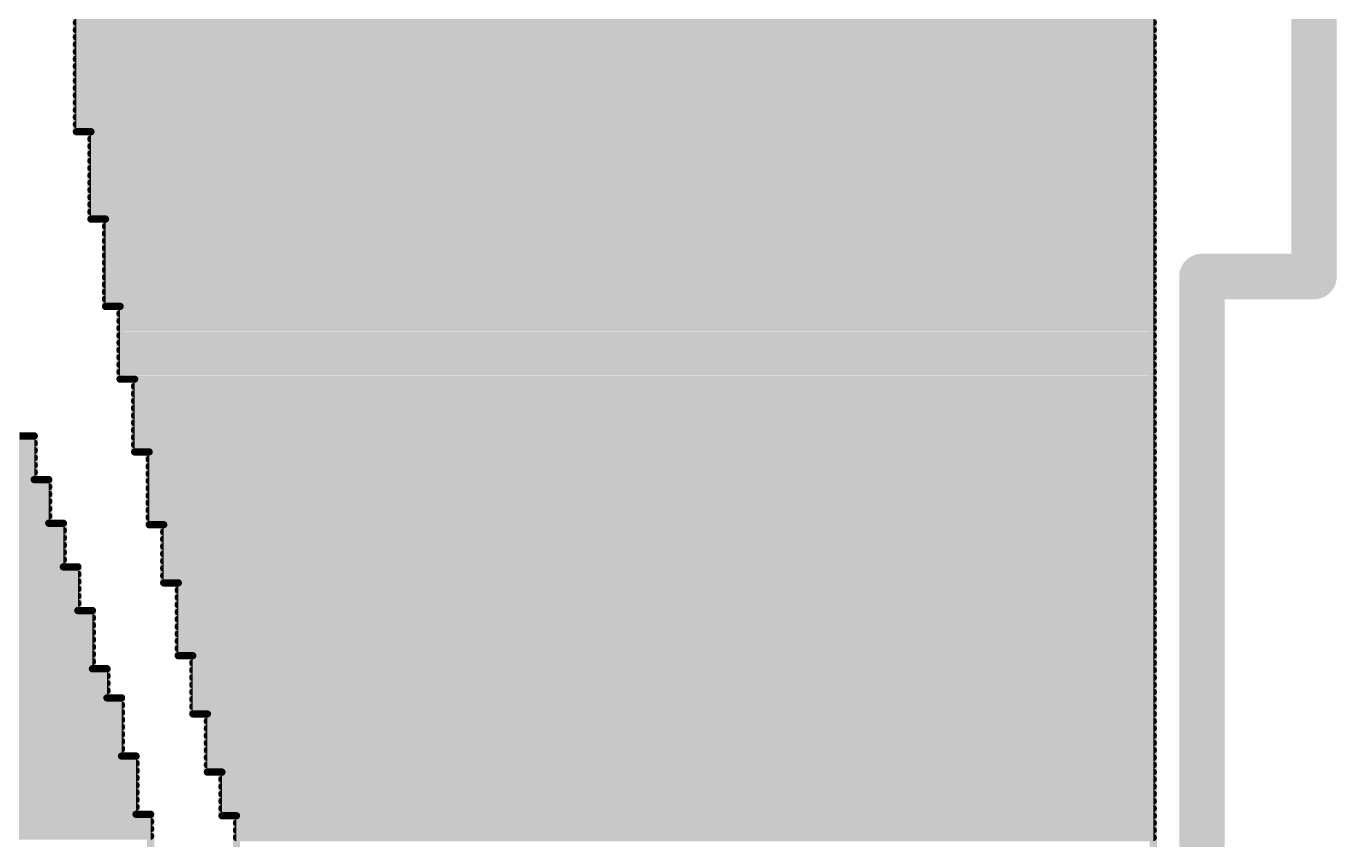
# Model space of a CAD drawing. Extents: x -0.2 to 50.2, y -0.2 to 50.2.
# Drawn here: x 38.51 to 50.2, y 14.97 to 22.23 of the extents above; entities that cross this region are included whole.
import ezdxf

# ---------------------------------------------------------------- set-up
doc = ezdxf.new("R2010")
doc.units = 0
doc.layers.add('1', color=22, linetype='CONTINUOUS')
doc.layers.add('20', color=7, linetype='CONTINUOUS')

msp = doc.modelspace()

# ---------------------------------------------------------------- linework, layer by layer
at = {"layer": '1', "const_width": 0.0649}
for points in [[(48.5649, 7.526), (48.5649, 28.5649)], [(38.9545, 22.3312), (38.9545, 21.2922)], [(48.5649, 22.2663), (38.9545, 22.2663)], [(48.5649, 22.2014), (38.9545, 22.2014)], [(48.5649, 22.1364), (38.9545, 22.1364)], [(48.5649, 22.0715), (38.9545, 22.0715)], [(48.5649, 22.0066), (38.9545, 22.0066)], [(48.5649, 21.9416), (38.9545, 21.9416)], [(48.5649, 21.8767), (38.9545, 21.8767)], [(48.5649, 21.8118), (38.9545, 21.8118)], [(48.5649, 21.7468), (38.9545, 21.7468)], [(48.5649, 21.6819), (38.9545, 21.6819)], [(48.5649, 21.617), (38.9545, 21.617)], [(48.5649, 21.552), (38.9545, 21.552)], [(48.5649, 21.4871), (38.9545, 21.4871)], [(48.5649, 21.4222), (38.9545, 21.4222)], [(48.5649, 21.3572), (38.9545, 21.3572)], [(48.5649, 21.2923), (38.9545, 21.2923)], [(38.9545, 21.2922), (39.0844, 21.2922)], [(39.0844, 21.2922), (39.0844, 20.513)], [(48.5649, 21.2274), (39.0844, 21.2274)], [(48.5649, 21.1624), (39.0844, 21.1624)], [(48.5649, 21.0975), (39.0844, 21.0975)], [(48.5649, 21.0325), (39.0844, 21.0325)], [(48.5649, 20.9676), (39.0844, 20.9676)], [(48.5649, 20.9027), (39.0844, 20.9027)], [(48.5649, 20.8377), (39.0844, 20.8377)], [(48.5649, 20.7728), (39.0844, 20.7728)], [(48.5649, 20.7079), (39.0844, 20.7079)], [(48.5649, 20.6429), (39.0844, 20.6429)], [(48.5649, 20.578), (39.0844, 20.578)], [(48.5649, 20.5131), (39.0844, 20.5131)], [(39.0844, 20.513), (39.2143, 20.513)], [(39.2143, 20.513), (39.2143, 19.7338)], [(48.5649, 20.4481), (39.2143, 20.4481)], [(48.5649, 20.3832), (39.2143, 20.3832)], [(48.5649, 20.3183), (39.2143, 20.3183)], [(48.5649, 20.2533), (39.2143, 20.2533)], [(48.5649, 20.1884), (39.2143, 20.1884)], [(48.5649, 20.1235), (39.2143, 20.1235)], [(48.5649, 20.0585), (39.2143, 20.0585)], [(48.5649, 19.9936), (39.2143, 19.9936)], [(48.5649, 19.9287), (39.2143, 19.9287)], [(48.5649, 19.8637), (39.2143, 19.8637)], [(48.5649, 19.7988), (39.2143, 19.7988)], [(48.5649, 19.7339), (39.2143, 19.7339)], [(39.2143, 19.7338), (39.3442, 19.7338)], [(39.3442, 19.7338), (39.3442, 19.0844)], [(48.5649, 19.6689), (39.3442, 19.6689)], [(48.5649, 19.604), (39.3442, 19.604)], [(48.5649, 19.5391), (39.3442, 19.5391)], [(48.5649, 19.4741), (39.3442, 19.4741)], [(48.5649, 19.4092), (39.3442, 19.4092)], [(48.5649, 19.3443), (39.3442, 19.3443)], [(48.5649, 19.2793), (39.3442, 19.2793)], [(48.5649, 19.2144), (39.3442, 19.2144)], [(48.5649, 19.1495), (39.3442, 19.1495)], [(48.5649, 19.0845), (39.3442, 19.0845)], [(39.3442, 19.0844), (39.474, 19.0844)], [(39.474, 19.0844), (39.474, 18.4351)], [(48.5649, 19.0196), (39.474, 19.0196)], [(48.5649, 18.9546), (39.474, 18.9546)], [(48.5649, 18.8897), (39.474, 18.8897)], [(48.5649, 18.8248), (39.474, 18.8248)], [(48.5649, 18.7598), (39.474, 18.7598)], [(48.5649, 18.6949), (39.474, 18.6949)], [(31.4351, 18.5777), (38.5779, 18.5777)], [(38.5779, 18.5779), (38.4481, 18.5779)], [(38.5779, 18.1883), (38.5779, 18.5779)], [(48.5649, 18.63), (39.474, 18.63)], [(31.4351, 18.5128), (38.5779, 18.5128)], [(48.5649, 18.565), (39.474, 18.565)], [(48.5649, 18.5001), (39.474, 18.5001)], [(31.4351, 18.4479), (38.5779, 18.4479)], [(31.4351, 18.3829), (38.5779, 18.3829)], [(48.5649, 18.4352), (39.474, 18.4352)], [(39.474, 18.4351), (39.6039, 18.4351)], [(39.6039, 18.4351), (39.6039, 17.7857)], [(48.5649, 18.3702), (39.6039, 18.3702)], [(31.4351, 18.318), (38.5779, 18.318)], [(31.4351, 18.2531), (38.5779, 18.2531)], [(48.5649, 18.3053), (39.6039, 18.3053)], [(48.5649, 18.2404), (39.6039, 18.2404)], [(31.4351, 18.1881), (38.7078, 18.1881)], [(31.4351, 18.1232), (38.7078, 18.1232)], [(38.7078, 18.1883), (38.5779, 18.1883)], [(38.7078, 17.7987), (38.7078, 18.1883)], [(48.5649, 18.1754), (39.6039, 18.1754)], [(48.5649, 18.1105), (39.6039, 18.1105)], [(31.4351, 18.0583), (38.7078, 18.0583)], [(31.4351, 17.9933), (38.7078, 17.9933)], [(48.5649, 18.0456), (39.6039, 18.0456)], [(48.5649, 17.9806), (39.6039, 17.9806)], [(31.4351, 17.9284), (38.7078, 17.9284)], [(48.5649, 17.9157), (39.6039, 17.9157)], [(31.4351, 17.8635), (38.7078, 17.8635)], [(31.4351, 17.7985), (38.8377, 17.7985)], [(38.8377, 17.7987), (38.7078, 17.7987)], [(38.8377, 17.4091), (38.8377, 17.7987)], [(48.5649, 17.8508), (39.6039, 17.8508)], [(48.5649, 17.7858), (39.6039, 17.7858)], [(39.6039, 17.7857), (39.7338, 17.7857)], [(39.7338, 17.7857), (39.7338, 17.2662)], [(31.4351, 17.7336), (38.8377, 17.7336)], [(31.4351, 17.6687), (38.8377, 17.6687)], [(48.5649, 17.7209), (39.7338, 17.7209)], [(48.5649, 17.656), (39.7338, 17.656)], [(31.4351, 17.6037), (38.8377, 17.6037)], [(31.4351, 17.5388), (38.8377, 17.5388)], [(48.5649, 17.591), (39.7338, 17.591)], [(48.5649, 17.5261), (39.7338, 17.5261)], [(31.4351, 17.4739), (38.8377, 17.4739)], [(31.4351, 17.4089), (38.9675, 17.4089)], [(38.9675, 17.4091), (38.8377, 17.4091)], [(38.9675, 17.0195), (38.9675, 17.4091)], [(48.5649, 17.4612), (39.7338, 17.4612)], [(48.5649, 17.3962), (39.7338, 17.3962)], [(31.4351, 17.344), (38.9675, 17.344)], [(31.4351, 17.2791), (38.9675, 17.2791)], [(48.5649, 17.3313), (39.7338, 17.3313)], [(31.4351, 17.2141), (38.9675, 17.2141)], [(48.5649, 17.2664), (39.7338, 17.2664)], [(39.7338, 17.2662), (39.8636, 17.2662)], [(39.8636, 17.2662), (39.8636, 16.6169)], [(48.5649, 17.2014), (39.8636, 17.2014)], [(31.4351, 17.1492), (38.9675, 17.1492)], [(31.4351, 17.0843), (38.9675, 17.0843)], [(48.5649, 17.1365), (39.8636, 17.1365)], [(48.5649, 17.0716), (39.8636, 17.0716)], [(31.4351, 17.0193), (39.0974, 17.0193)], [(31.4351, 16.9544), (39.0974, 16.9544)], [(39.0974, 17.0195), (38.9675, 17.0195)], [(39.0974, 16.5), (39.0974, 17.0195)], [(48.5649, 17.0066), (39.8636, 17.0066)], [(48.5649, 16.9417), (39.8636, 16.9417)], [(31.4351, 16.8894), (39.0974, 16.8894)], [(31.4351, 16.8245), (39.0974, 16.8245)], [(48.5649, 16.8767), (39.8636, 16.8767)], [(48.5649, 16.8118), (39.8636, 16.8118)], [(31.4351, 16.7596), (39.0974, 16.7596)], [(31.4351, 16.6946), (39.0974, 16.6946)], [(48.5649, 16.7469), (39.8636, 16.7469)], [(31.4351, 16.6297), (39.0974, 16.6297)], [(48.5649, 16.6819), (39.8636, 16.6819)], [(48.5649, 16.617), (39.8636, 16.617)], [(39.8636, 16.6169), (39.9935, 16.6169)], [(39.9935, 16.6169), (39.9935, 16.0974)], [(31.4351, 16.5648), (39.0974, 16.5648)], [(31.4351, 16.4998), (39.2273, 16.4998)], [(39.2273, 16.5), (39.0974, 16.5)], [(39.2273, 16.2403), (39.2273, 16.5)], [(48.5649, 16.5521), (39.9935, 16.5521)], [(48.5649, 16.4871), (39.9935, 16.4871)], [(31.4351, 16.4349), (39.2273, 16.4349)], [(31.4351, 16.37), (39.2273, 16.37)], [(48.5649, 16.4222), (39.9935, 16.4222)], [(48.5649, 16.3573), (39.9935, 16.3573)], [(31.4351, 16.305), (39.2273, 16.305)], [(31.4351, 16.2401), (39.3571, 16.2401)], [(39.3571, 16.2403), (39.2273, 16.2403)], [(39.3571, 15.7208), (39.3571, 16.2403)], [(48.5649, 16.2923), (39.9935, 16.2923)], [(48.5649, 16.2274), (39.9935, 16.2274)], [(31.4351, 16.1752), (39.3571, 16.1752)], [(31.4351, 16.1102), (39.3571, 16.1102)], [(48.5649, 16.1625), (39.9935, 16.1625)], [(31.4351, 16.0453), (39.3571, 16.0453)], [(48.5649, 16.0975), (39.9935, 16.0975)], [(39.9935, 16.0974), (40.1234, 16.0974)], [(40.1234, 16.0974), (40.1234, 15.5779)], [(48.5649, 16.0326), (40.1234, 16.0326)], [(31.4351, 15.9804), (39.3571, 15.9804)], [(31.4351, 15.9154), (39.3571, 15.9154)], [(48.5649, 15.9677), (40.1234, 15.9677)], [(48.5649, 15.9027), (40.1234, 15.9027)], [(31.4351, 15.8505), (39.3571, 15.8505)], [(31.4351, 15.7856), (39.3571, 15.7856)], [(48.5649, 15.8378), (40.1234, 15.8378)], [(48.5649, 15.7729), (40.1234, 15.7729)], [(31.4351, 15.7206), (39.487, 15.7206)], [(31.4351, 15.6557), (39.487, 15.6557)], [(39.487, 15.7208), (39.3571, 15.7208)], [(39.487, 15.2013), (39.487, 15.7208)], [(48.5649, 15.7079), (40.1234, 15.7079)], [(48.5649, 15.643), (40.1234, 15.643)], [(31.4351, 15.5908), (39.487, 15.5908)], [(31.4351, 15.5258), (39.487, 15.5258)], [(48.5649, 15.5781), (40.1234, 15.5781)], [(40.1234, 15.5779), (40.2533, 15.5779)], [(40.2533, 15.5779), (40.2533, 15.1883)], [(31.4351, 15.4609), (39.487, 15.4609)], [(48.5649, 15.5131), (40.2533, 15.5131)], [(48.5649, 15.4482), (40.2533, 15.4482)], [(31.4351, 15.396), (39.487, 15.396)], [(31.4351, 15.331), (39.487, 15.331)], [(48.5649, 15.3833), (40.2533, 15.3833)], [(48.5649, 15.3183), (40.2533, 15.3183)], [(31.4351, 15.2661), (39.487, 15.2661)], [(31.4351, 15.2012), (39.6169, 15.2012)], [(39.6169, 15.2013), (39.487, 15.2013)], [(39.6169, 14.8117), (39.6169, 15.2013)], [(48.5649, 15.2534), (40.2533, 15.2534)], [(48.5649, 15.1885), (40.2533, 15.1885)], [(40.2533, 15.1883), (40.3831, 15.1883)], [(40.3831, 15.1883), (40.3831, 14.7987)], [(31.4351, 15.1362), (39.6169, 15.1362)], [(31.4351, 15.0713), (39.6169, 15.0713)], [(48.5649, 15.1235), (40.3831, 15.1235)], [(48.5649, 15.0586), (40.3831, 15.0586)], [(31.4351, 15.0064), (39.6169, 15.0064)], [(48.5649, 14.9937), (40.3831, 14.9937)]]:
    msp.add_lwpolyline(points, dxfattribs=at)
at = {"layer": '1', "const_width": 0.0325}
for points in [[(38.9545, 22.2176, 1), (38.9545, 22.1851)], [(38.9545, 22.2825, 1), (38.9545, 22.2501)], [(48.5649, 22.2501, 1), (48.5649, 22.2825)], [(48.5649, 22.1851, 1), (48.5649, 22.2176)], [(38.9545, 22.1527, 1), (38.9545, 22.1202)], [(48.5649, 22.1202, 1), (48.5649, 22.1527)], [(38.9545, 22.0877, 1), (38.9545, 22.0553)], [(38.9545, 22.0228, 1), (38.9545, 21.9903)], [(48.5649, 22.0553, 1), (48.5649, 22.0877)], [(48.5649, 21.9903, 1), (48.5649, 22.0228)], [(38.9545, 21.9579, 1), (38.9545, 21.9254)], [(38.9545, 21.8929, 1), (38.9545, 21.8605)], [(48.5649, 21.9254, 1), (48.5649, 21.9579)], [(48.5649, 21.8605, 1), (48.5649, 21.8929)], [(38.9545, 21.828, 1), (38.9545, 21.7955)], [(38.9545, 21.7631, 1), (38.9545, 21.7306)], [(48.5649, 21.7955, 1), (48.5649, 21.828)], [(48.5649, 21.7306, 1), (48.5649, 21.7631)], [(38.9545, 21.6332, 1), (38.9545, 21.6007)], [(38.9545, 21.6981, 1), (38.9545, 21.6657)], [(48.5649, 21.6657, 1), (48.5649, 21.6981)], [(48.5649, 21.6007, 1), (48.5649, 21.6332)], [(38.9545, 21.5683, 1), (38.9545, 21.5358)], [(48.5649, 21.5358, 1), (48.5649, 21.5683)], [(38.9545, 21.4384, 1), (38.9545, 21.4059)], [(38.9545, 21.5033, 1), (38.9545, 21.4709)], [(48.5649, 21.4709, 1), (48.5649, 21.5033)], [(48.5649, 21.4059, 1), (48.5649, 21.4384)], [(38.9545, 21.3735, 1), (38.9545, 21.341)], [(38.9383, 21.2922, 1), (38.9708, 21.2922)], [(38.9545, 21.3085, 1), (38.9545, 21.2761)], [(38.9545, 21.3084, 1), (38.9545, 21.276)], [(39.1007, 21.2922, 1), (39.0682, 21.2922)], [(39.0844, 21.276, 1), (39.0844, 21.3084)], [(48.5649, 21.341, 1), (48.5649, 21.3735)], [(48.5649, 21.2761, 1), (48.5649, 21.3085)], [(39.0844, 21.2436, 1), (39.0844, 21.2111)], [(39.0844, 21.1786, 1), (39.0844, 21.1462)], [(48.5649, 21.2111, 1), (48.5649, 21.2436)], [(48.5649, 21.1462, 1), (48.5649, 21.1786)], [(39.0844, 21.1137, 1), (39.0844, 21.0812)], [(39.0844, 21.0488, 1), (39.0844, 21.0163)], [(48.5649, 21.0812, 1), (48.5649, 21.1137)], [(48.5649, 21.0163, 1), (48.5649, 21.0488)], [(39.0844, 20.9838, 1), (39.0844, 20.9514)], [(48.5649, 20.9514, 1), (48.5649, 20.9838)], [(39.0844, 20.9189, 1), (39.0844, 20.8864)], [(39.0844, 20.854, 1), (39.0844, 20.8215)], [(48.5649, 20.8864, 1), (48.5649, 20.9189)], [(48.5649, 20.8215, 1), (48.5649, 20.854)], [(39.0844, 20.7241, 1), (39.0844, 20.6916)], [(39.0844, 20.789, 1), (39.0844, 20.7566)], [(48.5649, 20.7566, 1), (48.5649, 20.789)], [(48.5649, 20.6916, 1), (48.5649, 20.7241)], [(39.0844, 20.6592, 1), (39.0844, 20.6267)], [(39.0844, 20.5942, 1), (39.0844, 20.5618)], [(48.5649, 20.6267, 1), (48.5649, 20.6592)], [(48.5649, 20.5618, 1), (48.5649, 20.5942)], [(39.0844, 20.5293, 1), (39.0844, 20.4968)], [(39.0844, 20.5292, 1), (39.0844, 20.4968)], [(39.0682, 20.513, 1), (39.1007, 20.513)], [(39.2305, 20.513, 1), (39.1981, 20.513)], [(39.2143, 20.4644, 1), (39.2143, 20.4319)], [(39.2143, 20.4968, 1), (39.2143, 20.5292)], [(48.5649, 20.4968, 1), (48.5649, 20.5293)], [(48.5649, 20.4319, 1), (48.5649, 20.4644)], [(39.2143, 20.3994, 1), (39.2143, 20.367)], [(48.5649, 20.367, 1), (48.5649, 20.3994)], [(39.2143, 20.3345, 1), (39.2143, 20.302)], [(39.2143, 20.2696, 1), (39.2143, 20.2371)], [(48.5649, 20.302, 1), (48.5649, 20.3345)], [(48.5649, 20.2371, 1), (48.5649, 20.2696)], [(39.2143, 20.1397, 1), (39.2143, 20.1072)], [(39.2143, 20.2046, 1), (39.2143, 20.1722)], [(48.5649, 20.1722, 1), (48.5649, 20.2046)], [(48.5649, 20.1072, 1), (48.5649, 20.1397)], [(39.2143, 20.0748, 1), (39.2143, 20.0423)], [(39.2143, 20.0098, 1), (39.2143, 19.9774)], [(48.5649, 20.0423, 1), (48.5649, 20.0748)], [(48.5649, 19.9774, 1), (48.5649, 20.0098)], [(39.2143, 19.9449, 1), (39.2143, 19.9124)], [(39.2143, 19.88, 1), (39.2143, 19.8475)], [(48.5649, 19.9124, 1), (48.5649, 19.9449)], [(48.5649, 19.8475, 1), (48.5649, 19.88)], [(39.2143, 19.815, 1), (39.2143, 19.7826)], [(48.5649, 19.7826, 1), (48.5649, 19.815)], [(39.2143, 19.7501, 1), (39.2143, 19.7176)], [(39.2143, 19.75, 1), (39.2143, 19.7175)], [(39.1981, 19.7338, 1), (39.2305, 19.7338)], [(39.3604, 19.7338, 1), (39.3279, 19.7338)], [(39.3442, 19.6852, 1), (39.3442, 19.6527)], [(39.3442, 19.7175, 1), (39.3442, 19.75)], [(48.5649, 19.7176, 1), (48.5649, 19.7501)], [(48.5649, 19.6527, 1), (48.5649, 19.6852)], [(39.3442, 19.5553, 1), (39.3442, 19.5228)], [(39.3442, 19.6202, 1), (39.3442, 19.5878)], [(48.5649, 19.5878, 1), (48.5649, 19.6202)], [(48.5649, 19.5228, 1), (48.5649, 19.5553)], [(39.3442, 19.4904, 1), (39.3442, 19.4579)], [(39.3442, 19.4254, 1), (39.3442, 19.393)], [(48.5649, 19.4579, 1), (48.5649, 19.4904)], [(48.5649, 19.393, 1), (48.5649, 19.4254)], [(39.3442, 19.3605, 1), (39.3442, 19.328)], [(39.3442, 19.2956, 1), (39.3442, 19.2631)], [(48.5649, 19.328, 1), (48.5649, 19.3605)], [(48.5649, 19.2631, 1), (48.5649, 19.2956)], [(39.3442, 19.2306, 1), (39.3442, 19.1982)], [(48.5649, 19.1982, 1), (48.5649, 19.2306)], [(39.3442, 19.1657, 1), (39.3442, 19.1332)], [(39.3442, 19.1007, 1), (39.3442, 19.0682)], [(39.3279, 19.0844, 1), (39.3604, 19.0844)], [(39.3442, 19.1007, 1), (39.3442, 19.0683)], [(39.4903, 19.0844, 1), (39.4578, 19.0844)], [(39.474, 19.0682, 1), (39.474, 19.1007)], [(48.5649, 19.1332, 1), (48.5649, 19.1657)], [(48.5649, 19.0683, 1), (48.5649, 19.1007)], [(39.474, 19.0358, 1), (39.474, 19.0033)], [(39.474, 18.9709, 1), (39.474, 18.9384)], [(48.5649, 19.0033, 1), (48.5649, 19.0358)], [(48.5649, 18.9384, 1), (48.5649, 18.9709)], [(39.474, 18.9059, 1), (39.474, 18.8735)], [(39.474, 18.841, 1), (39.474, 18.8085)], [(48.5649, 18.8735, 1), (48.5649, 18.9059)], [(48.5649, 18.8085, 1), (48.5649, 18.841)], [(39.474, 18.7761, 1), (39.474, 18.7436)], [(39.474, 18.7111, 1), (39.474, 18.6787)], [(48.5649, 18.7436, 1), (48.5649, 18.7761)], [(48.5649, 18.6787, 1), (48.5649, 18.7111)], [(38.5942, 18.5779, 1), (38.5617, 18.5779)], [(38.5779, 18.5617, 1), (38.5779, 18.5942)], [(38.5779, 18.5615, 1), (38.5779, 18.594)], [(39.474, 18.6462, 1), (39.474, 18.6137)], [(48.5649, 18.6137, 1), (48.5649, 18.6462)], [(38.5779, 18.4966, 1), (38.5779, 18.529)], [(39.474, 18.5813, 1), (39.474, 18.5488)], [(39.474, 18.5163, 1), (39.474, 18.4839)], [(48.5649, 18.5488, 1), (48.5649, 18.5813)], [(48.5649, 18.4839, 1), (48.5649, 18.5163)], [(38.5779, 18.4316, 1), (38.5779, 18.4641)], [(38.5779, 18.3667, 1), (38.5779, 18.3992)], [(39.474, 18.4514, 1), (39.474, 18.4189)], [(39.474, 18.4513, 1), (39.474, 18.4188)], [(39.4578, 18.4351, 1), (39.4903, 18.4351)], [(39.6201, 18.4351, 1), (39.5877, 18.4351)], [(39.6039, 18.3865, 1), (39.6039, 18.354)], [(39.6039, 18.4188, 1), (39.6039, 18.4513)], [(48.5649, 18.4189, 1), (48.5649, 18.4514)], [(48.5649, 18.354, 1), (48.5649, 18.3865)], [(38.5779, 18.3018, 1), (38.5779, 18.3342)], [(38.5779, 18.2368, 1), (38.5779, 18.2693)], [(39.6039, 18.2566, 1), (39.6039, 18.2241)], [(39.6039, 18.3215, 1), (39.6039, 18.2891)], [(48.5649, 18.2891, 1), (48.5649, 18.3215)], [(48.5649, 18.2241, 1), (48.5649, 18.2566)], [(38.5779, 18.2045, 1), (38.5779, 18.1721)], [(38.5617, 18.1883, 1), (38.5942, 18.1883)], [(38.724, 18.1883, 1), (38.6916, 18.1883)], [(38.7078, 18.1721, 1), (38.7078, 18.2045)], [(38.7078, 18.1719, 1), (38.7078, 18.2044)], [(38.7078, 18.107, 1), (38.7078, 18.1394)], [(39.6039, 18.1917, 1), (39.6039, 18.1592)], [(39.6039, 18.1267, 1), (39.6039, 18.0943)], [(48.5649, 18.1592, 1), (48.5649, 18.1917)], [(48.5649, 18.0943, 1), (48.5649, 18.1267)], [(38.7078, 18.042, 1), (38.7078, 18.0745)], [(38.7078, 17.9771, 1), (38.7078, 18.0096)], [(39.6039, 18.0618, 1), (39.6039, 18.0293)], [(39.6039, 17.9969, 1), (39.6039, 17.9644)], [(48.5649, 18.0293, 1), (48.5649, 18.0618)], [(48.5649, 17.9644, 1), (48.5649, 17.9969)], [(38.7078, 17.9122, 1), (38.7078, 17.9446)], [(39.6039, 17.9319, 1), (39.6039, 17.8995)], [(48.5649, 17.8995, 1), (48.5649, 17.9319)], [(38.7078, 17.8149, 1), (38.7078, 17.7825)], [(38.6916, 17.7987, 1), (38.724, 17.7987)], [(38.7078, 17.8472, 1), (38.7078, 17.8797)], [(38.8539, 17.7987, 1), (38.8214, 17.7987)], [(38.8377, 17.7825, 1), (38.8377, 17.8149)], [(38.8377, 17.7823, 1), (38.8377, 17.8148)], [(39.6039, 17.867, 1), (39.6039, 17.8345)], [(39.6039, 17.8021, 1), (39.6039, 17.7696)], [(39.5877, 17.7857, 1), (39.6201, 17.7857)], [(39.6039, 17.8019, 1), (39.6039, 17.7695)], [(39.75, 17.7857, 1), (39.7175, 17.7857)], [(39.7338, 17.7695, 1), (39.7338, 17.8019)], [(48.5649, 17.8345, 1), (48.5649, 17.867)], [(48.5649, 17.7696, 1), (48.5649, 17.8021)], [(38.8377, 17.7174, 1), (38.8377, 17.7498)], [(38.8377, 17.6524, 1), (38.8377, 17.6849)], [(39.7338, 17.6722, 1), (39.7338, 17.6397)], [(39.7338, 17.7371, 1), (39.7338, 17.7047)], [(48.5649, 17.7047, 1), (48.5649, 17.7371)], [(48.5649, 17.6397, 1), (48.5649, 17.6722)], [(38.8377, 17.5875, 1), (38.8377, 17.62)], [(38.8377, 17.5226, 1), (38.8377, 17.555)], [(39.7338, 17.6073, 1), (39.7338, 17.5748)], [(39.7338, 17.5423, 1), (39.7338, 17.5099)], [(48.5649, 17.5748, 1), (48.5649, 17.6073)], [(48.5649, 17.5099, 1), (48.5649, 17.5423)], [(38.8377, 17.4253, 1), (38.8377, 17.3929)], [(38.8377, 17.4576, 1), (38.8377, 17.4901)], [(38.9838, 17.4091, 1), (38.9513, 17.4091)], [(38.9675, 17.3929, 1), (38.9675, 17.4253)], [(38.9675, 17.3927, 1), (38.9675, 17.4252)], [(39.7338, 17.4774, 1), (39.7338, 17.4449)], [(39.7338, 17.4125, 1), (39.7338, 17.38)], [(48.5649, 17.4449, 1), (48.5649, 17.4774)], [(48.5649, 17.38, 1), (48.5649, 17.4125)], [(38.8214, 17.4091, 1), (38.8539, 17.4091)], [(38.9675, 17.3278, 1), (38.9675, 17.3602)], [(38.9675, 17.2628, 1), (38.9675, 17.2953)], [(39.7338, 17.3475, 1), (39.7338, 17.3151)], [(48.5649, 17.3151, 1), (48.5649, 17.3475)], [(38.9675, 17.1979, 1), (38.9675, 17.2304)], [(39.7338, 17.2826, 1), (39.7338, 17.2501)], [(39.7338, 17.2825, 1), (39.7338, 17.25)], [(39.7175, 17.2662, 1), (39.75, 17.2662)], [(39.8636, 17.2177, 1), (39.8636, 17.1852)], [(39.8799, 17.2662, 1), (39.8474, 17.2662)], [(39.8636, 17.25, 1), (39.8636, 17.2825)], [(48.5649, 17.2501, 1), (48.5649, 17.2826)], [(48.5649, 17.1852, 1), (48.5649, 17.2177)], [(38.9675, 17.133, 1), (38.9675, 17.1654)], [(38.9675, 17.068, 1), (38.9675, 17.1005)], [(39.8636, 17.0878, 1), (39.8636, 17.0553)], [(39.8636, 17.1527, 1), (39.8636, 17.1203)], [(48.5649, 17.1203, 1), (48.5649, 17.1527)], [(48.5649, 17.0553, 1), (48.5649, 17.0878)], [(38.9675, 17.0357, 1), (38.9675, 17.0032)], [(38.9513, 17.0195, 1), (38.9838, 17.0195)], [(39.1136, 17.0195, 1), (39.0812, 17.0195)], [(39.0974, 17.0032, 1), (39.0974, 17.0357)], [(39.0974, 17.0031, 1), (39.0974, 17.0355)], [(39.0974, 16.9381, 1), (39.0974, 16.9706)], [(39.8636, 16.9579, 1), (39.8636, 16.9254)], [(39.8636, 17.0228, 1), (39.8636, 16.9904)], [(48.5649, 16.9904, 1), (48.5649, 17.0228)], [(48.5649, 16.9254, 1), (48.5649, 16.9579)], [(39.0974, 16.8732, 1), (39.0974, 16.9057)], [(39.0974, 16.8083, 1), (39.0974, 16.8407)], [(39.8636, 16.893, 1), (39.8636, 16.8605)], [(39.8636, 16.828, 1), (39.8636, 16.7956)], [(48.5649, 16.8605, 1), (48.5649, 16.893)], [(48.5649, 16.7956, 1), (48.5649, 16.828)], [(39.0974, 16.7433, 1), (39.0974, 16.7758)], [(39.0974, 16.6784, 1), (39.0974, 16.7109)], [(39.8636, 16.7631, 1), (39.8636, 16.7306)], [(48.5649, 16.7306, 1), (48.5649, 16.7631)], [(39.0974, 16.6135, 1), (39.0974, 16.6459)], [(39.8636, 16.6982, 1), (39.8636, 16.6657)], [(39.8636, 16.6332, 1), (39.8636, 16.6008)], [(39.8636, 16.6331, 1), (39.8636, 16.6007)], [(39.8474, 16.6169, 1), (39.8799, 16.6169)], [(40.0097, 16.6169, 1), (39.9773, 16.6169)], [(39.9935, 16.6007, 1), (39.9935, 16.6331)], [(48.5649, 16.6657, 1), (48.5649, 16.6982)], [(48.5649, 16.6008, 1), (48.5649, 16.6332)], [(39.0974, 16.5162, 1), (39.0974, 16.4838)], [(39.0812, 16.5, 1), (39.1136, 16.5)], [(39.0974, 16.5485, 1), (39.0974, 16.581)], [(39.2435, 16.5, 1), (39.211, 16.5)], [(39.2273, 16.4838, 1), (39.2273, 16.5162)], [(39.2273, 16.4836, 1), (39.2273, 16.5161)], [(39.9935, 16.5683, 1), (39.9935, 16.5358)], [(39.9935, 16.5034, 1), (39.9935, 16.4709)], [(48.5649, 16.5358, 1), (48.5649, 16.5683)], [(48.5649, 16.4709, 1), (48.5649, 16.5034)], [(39.2273, 16.4187, 1), (39.2273, 16.4511)], [(39.2273, 16.3537, 1), (39.2273, 16.3862)], [(39.9935, 16.3735, 1), (39.9935, 16.341)], [(39.9935, 16.4384, 1), (39.9935, 16.406)], [(48.5649, 16.406, 1), (48.5649, 16.4384)], [(48.5649, 16.341, 1), (48.5649, 16.3735)], [(39.2273, 16.2565, 1), (39.2273, 16.224)], [(39.2273, 16.2888, 1), (39.2273, 16.3213)], [(39.3734, 16.2403, 1), (39.3409, 16.2403)], [(39.3571, 16.224, 1), (39.3571, 16.2565)], [(39.3571, 16.2239, 1), (39.3571, 16.2563)], [(39.9935, 16.3086, 1), (39.9935, 16.2761)], [(39.9935, 16.2436, 1), (39.9935, 16.2112)], [(48.5649, 16.2761, 1), (48.5649, 16.3086)], [(48.5649, 16.2112, 1), (48.5649, 16.2436)], [(39.211, 16.2403, 1), (39.2435, 16.2403)], [(39.3571, 16.1589, 1), (39.3571, 16.1914)], [(39.3571, 16.094, 1), (39.3571, 16.1265)], [(39.9935, 16.1787, 1), (39.9935, 16.1462)], [(48.5649, 16.1462, 1), (48.5649, 16.1787)], [(39.3571, 16.0291, 1), (39.3571, 16.0615)], [(39.9935, 16.1138, 1), (39.9935, 16.0813)], [(39.9935, 16.1136, 1), (39.9935, 16.0812)], [(39.9773, 16.0974, 1), (40.0097, 16.0974)], [(40.1396, 16.0974, 1), (40.1071, 16.0974)], [(40.1234, 16.0488, 1), (40.1234, 16.0164)], [(40.1234, 16.0812, 1), (40.1234, 16.1136)], [(48.5649, 16.0813, 1), (48.5649, 16.1138)], [(48.5649, 16.0164, 1), (48.5649, 16.0488)], [(39.3571, 15.9641, 1), (39.3571, 15.9966)], [(39.3571, 15.8992, 1), (39.3571, 15.9317)], [(40.1234, 15.9839, 1), (40.1234, 15.9514)], [(40.1234, 15.919, 1), (40.1234, 15.8865)], [(48.5649, 15.9514, 1), (48.5649, 15.9839)], [(48.5649, 15.8865, 1), (48.5649, 15.919)], [(39.3571, 15.8343, 1), (39.3571, 15.8667)], [(39.3571, 15.7693, 1), (39.3571, 15.8018)], [(40.1234, 15.854, 1), (40.1234, 15.8216)], [(40.1234, 15.7891, 1), (40.1234, 15.7566)], [(48.5649, 15.8216, 1), (48.5649, 15.854)], [(48.5649, 15.7566, 1), (48.5649, 15.7891)], [(39.3571, 15.737, 1), (39.3571, 15.7045)], [(39.3409, 15.7208, 1), (39.3734, 15.7208)], [(39.5032, 15.7208, 1), (39.4708, 15.7208)], [(39.487, 15.7045, 1), (39.487, 15.737)], [(39.487, 15.7044, 1), (39.487, 15.7369)], [(39.487, 15.6395, 1), (39.487, 15.6719)], [(40.1234, 15.7242, 1), (40.1234, 15.6917)], [(40.1234, 15.6592, 1), (40.1234, 15.6268)], [(48.5649, 15.6917, 1), (48.5649, 15.7242)], [(48.5649, 15.6268, 1), (48.5649, 15.6592)], [(39.487, 15.5745, 1), (39.487, 15.607)], [(39.487, 15.5096, 1), (39.487, 15.5421)], [(40.1234, 15.5942, 1), (40.1234, 15.5617)], [(40.1234, 15.5943, 1), (40.1234, 15.5618)], [(40.1071, 15.5779, 1), (40.1396, 15.5779)], [(40.2695, 15.5779, 1), (40.237, 15.5779)], [(40.2533, 15.5617, 1), (40.2533, 15.5942)], [(48.5649, 15.5618, 1), (48.5649, 15.5943)], [(39.487, 15.4447, 1), (39.487, 15.4771)], [(40.2533, 15.5294, 1), (40.2533, 15.4969)], [(40.2533, 15.4644, 1), (40.2533, 15.432)], [(48.5649, 15.4969, 1), (48.5649, 15.5294)], [(48.5649, 15.432, 1), (48.5649, 15.4644)], [(39.487, 15.3797, 1), (39.487, 15.4122)], [(39.487, 15.3148, 1), (39.487, 15.3473)], [(40.2533, 15.3995, 1), (40.2533, 15.367)], [(40.2533, 15.3346, 1), (40.2533, 15.3021)], [(48.5649, 15.367, 1), (48.5649, 15.3995)], [(48.5649, 15.3021, 1), (48.5649, 15.3346)], [(39.4708, 15.2013, 1), (39.5032, 15.2013)], [(39.487, 15.2175, 1), (39.487, 15.1851)], [(39.487, 15.2499, 1), (39.487, 15.2823)], [(39.6331, 15.2013, 1), (39.6006, 15.2013)], [(39.6169, 15.1851, 1), (39.6169, 15.2175)], [(39.6169, 15.1849, 1), (39.6169, 15.2174)], [(40.2533, 15.2047, 1), (40.2533, 15.1722)], [(40.2533, 15.2696, 1), (40.2533, 15.2372)], [(40.2533, 15.2045, 1), (40.2533, 15.1721)], [(40.3994, 15.1883, 1), (40.3669, 15.1883)], [(40.3831, 15.1721, 1), (40.3831, 15.2045)], [(48.5649, 15.2372, 1), (48.5649, 15.2696)], [(48.5649, 15.1722, 1), (48.5649, 15.2047)], [(39.6169, 15.12, 1), (39.6169, 15.1525)], [(39.6169, 15.0551, 1), (39.6169, 15.0875)], [(40.237, 15.1883, 1), (40.2695, 15.1883)], [(40.3831, 15.1398, 1), (40.3831, 15.1073)], [(40.3831, 15.0748, 1), (40.3831, 15.0424)], [(48.5649, 15.1073, 1), (48.5649, 15.1398)], [(48.5649, 15.0424, 1), (48.5649, 15.0748)], [(39.6169, 14.9901, 1), (39.6169, 15.0226)], [(40.3831, 15.0099, 1), (40.3831, 14.9774)], [(48.5649, 14.9774, 1), (48.5649, 15.0099)]]:
    msp.add_lwpolyline(points, format="xyb", dxfattribs=at)
at = {"layer": '20', "const_width": 0.4064}
for points in [[(50, 30), (50, 20)], [(49, 10), (49, 20)], [(49, 20), (50, 20)]]:
    msp.add_lwpolyline(points, dxfattribs=at)
at = {"layer": '20', "const_width": 0.2032}
for points in [[(49.1016, 20, 1), (48.8984, 20)], [(49, 20.1016, 1), (49, 19.8984)], [(50, 19.8984, 1), (50, 20.1016)], [(49.8984, 20, 1), (50.1016, 20)]]:
    msp.add_lwpolyline(points, format="xyb", dxfattribs=at)

doc.saveas('drawing.dxf')
